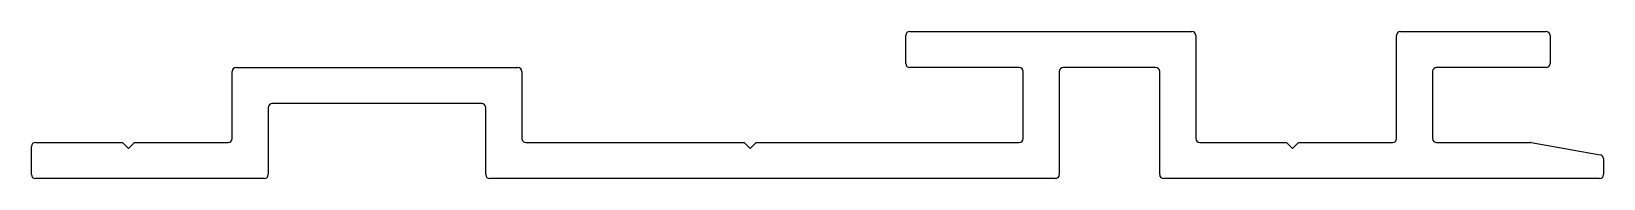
# Model space of a CAD drawing. Header units: inches. Extents: x -50.8 to 48.7, y -0.2 to 9.1.
import ezdxf

# ---------------------------------------------------------------- set-up
doc = ezdxf.new("R2010")
doc.units = ezdxf.units.IN
doc.header["$MEASUREMENT"] = 0
doc.layers.add('CLIP', color=7, linetype='Continuous')

msp = doc.modelspace()

# ---------------------------------------------------------------- linework, layer by layer
at = {"layer": 'CLIP', "color": 7}
for p, q in [((4.752, 9.072), (22.597, 9.072)), ((35.801, 9.072), (45.013, 9.072)), ((4.502, 7.036), (4.502, 8.822)), ((22.851, 8.818), (22.851, 2.29)), ((35.551, 2.286), (35.551, 8.822)), ((45.263, 8.822), (45.263, 7.036)), ((-38.125, 2.286), (-38.125, 6.532)), ((-37.871, 6.786), (-20.048, 6.786)), ((-19.794, 6.532), (-19.794, 2.29)), ((11.675, 6.786), (4.752, 6.786)), ((11.929, 2.29), (11.929, 6.532)), ((14.215, 6.532), (14.215, 0)), ((20.311, 6.786), (14.469, 6.786)), ((20.565, 0.004), (20.565, 6.532)), ((37.837, 6.532), (37.837, 2.286)), ((45.013, 6.786), (38.091, 6.786)), ((-35.839, 4.246), (-35.839, 0.004)), ((-22.334, 4.5), (-35.585, 4.5)), ((-22.08, 0), (-22.08, 4.246)), ((-50.575, 2.036), (-45.058, 2.036)), ((-45.058, 2.036), (-44.677, 1.655)), ((-44.677, 1.655), (-44.296, 2.036)), ((-44.296, 2.036), (-38.375, 2.036)), ((-19.54, 2.036), (-5.73, 2.036)), ((-5.73, 2.036), (-5.349, 1.655)), ((-5.349, 1.655), (-4.968, 2.036)), ((-4.968, 2.036), (11.675, 2.036)), ((23.105, 2.036), (28.59, 2.036)), ((28.59, 2.036), (28.971, 1.655)), ((28.971, 1.655), (29.352, 2.036)), ((29.352, 2.036), (35.301, 2.036)), ((38.087, 2.036), (44.022, 2.036)), ((44.066, 2.033), (48.445, 1.26)), ((-50.825, 0), (-50.825, 1.786)), ((48.652, 1.014), (48.652, 0)), ((-36.093, -0.25), (-50.575, -0.25)), ((13.965, -0.25), (-21.83, -0.25)), ((48.402, -0.25), (20.819, -0.25))]:
    msp.add_line(p, q, dxfattribs=at)
for centre, radius, start, end in [((4.752, 8.822), 0.25, 90, 180), ((22.597, 8.818), 0.254, 0, 90), ((35.801, 8.822), 0.25, 90, 180), ((45.013, 8.822), 0.25, 0, 90), ((4.752, 7.036), 0.25, 180, 270), ((45.013, 7.036), 0.25, 270, 0), ((-37.871, 6.532), 0.254, 90, 180), ((-20.048, 6.532), 0.254, 0, 90), ((11.675, 6.532), 0.254, 360, 90), ((14.469, 6.532), 0.254, 90, 180), ((20.311, 6.532), 0.254, 360, 90), ((38.091, 6.532), 0.254, 90, 180), ((-35.585, 4.246), 0.254, 90, 180), ((-22.334, 4.246), 0.254, 0, 90), ((-50.575, 1.786), 0.25, 90, 180), ((-38.375, 2.286), 0.25, 270, 0), ((-19.54, 2.29), 0.254, 180, 270), ((11.675, 2.29), 0.254, 270, 0), ((23.105, 2.29), 0.254, 180, 270), ((35.301, 2.286), 0.25, 270, 0), ((38.087, 2.286), 0.25, 180, 270), ((44.022, 1.786), 0.25, 80, 90), ((48.402, 1.014), 0.25, 0, 80), ((-50.575, 0), 0.25, 180, 270), ((-36.093, 0.004), 0.254, 270, 0), ((-21.83, 0), 0.25, 180, 270), ((13.965, 0), 0.25, 270, 0), ((20.819, 0.004), 0.254, 180, 270), ((48.402, 0), 0.25, 270, 0)]:
    msp.add_arc(centre, radius, start, end, dxfattribs=at)

doc.saveas('drawing.dxf')
